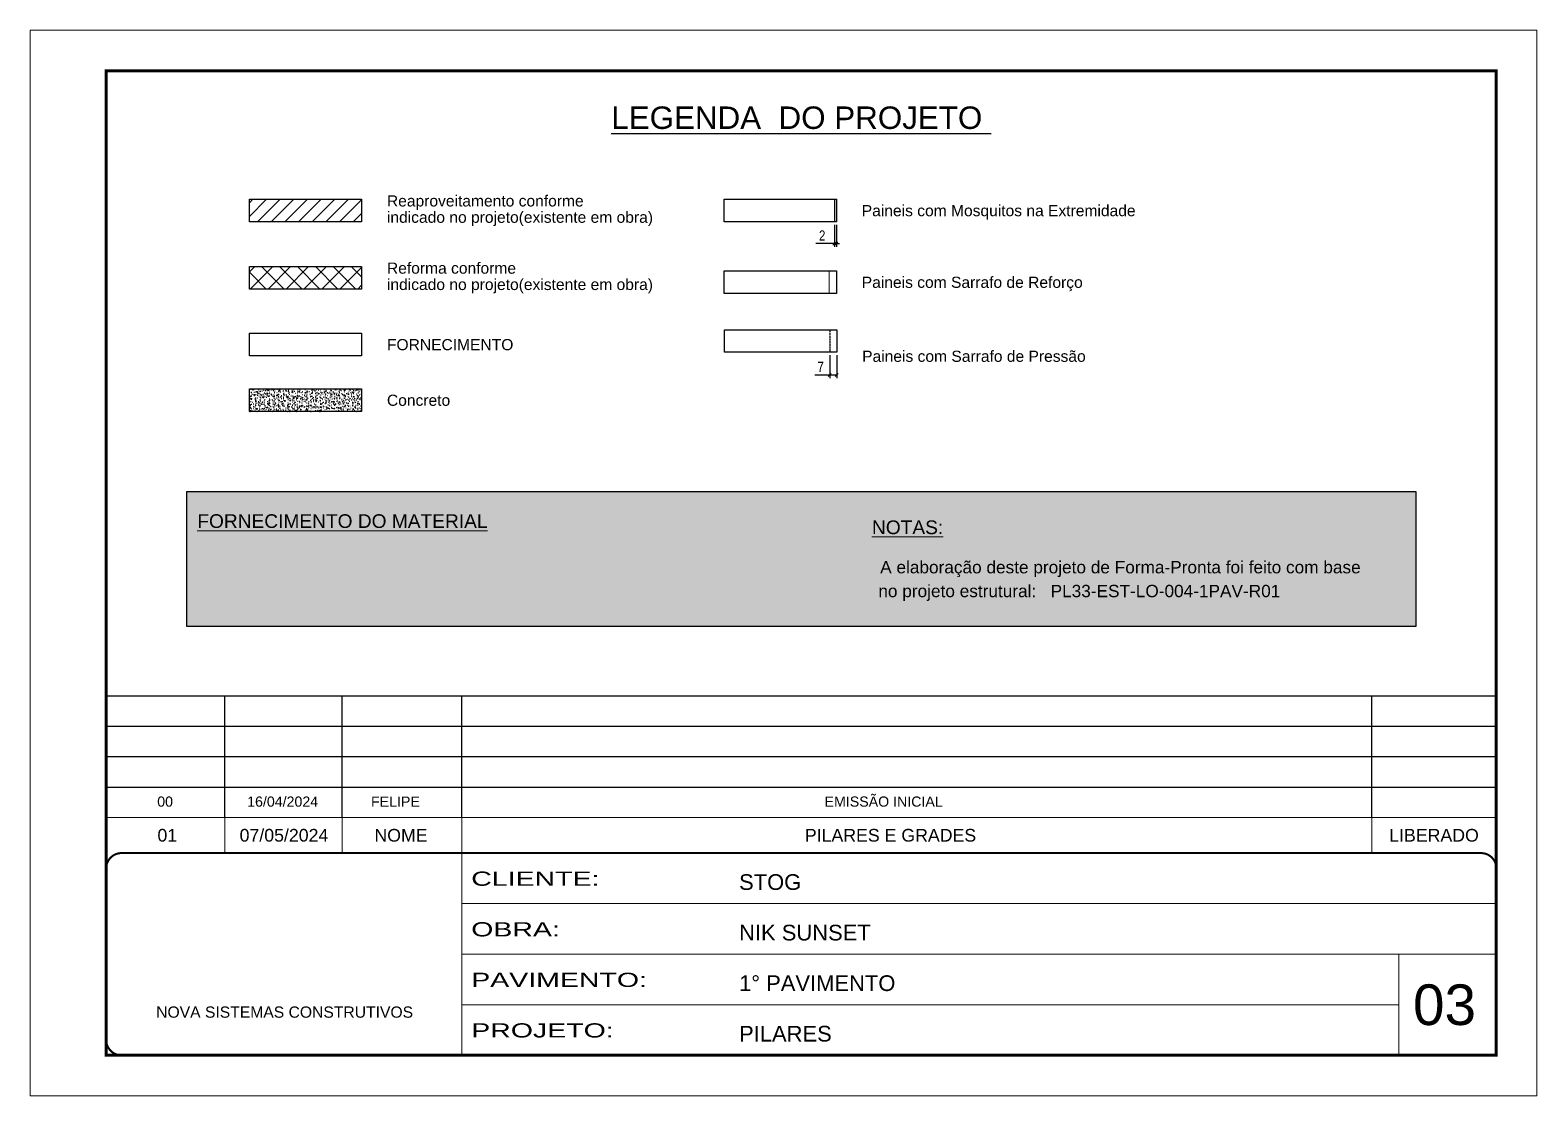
# Model space of a CAD drawing. Header units: millimetres. Extents: x 787 to 8287, y -592 to 17063.
# Drawn here: x 4609 to 6094, y 10894 to 11944 of the extents above; entities that cross this region are included whole.
import ezdxf
from ezdxf.enums import TextEntityAlignment as Align

# ---------------------------------------------------------------- set-up
doc = ezdxf.new("R2010")
doc.units = ezdxf.units.MM
for name, pattern in [('CONTINUO', [0]), ('DASHED', [0.75, 0.5, -0.25]), ('HIDDEN', [0.375, 0.25, -0.125])]:
    doc.linetypes.add(name, pattern=pattern)
for name, color, linetype, lineweight in [('CARIMBO', 255, 'Continuous', 9), ('Demarcação 2', 254, 'Continuous', 9), ('Folhas', 255, 'Continuous', 9), ('Hachura', 251, 'Continuous', 9), ('SARRAFO DE PRESSAO', 251, 'DASHED', 9)]:
    doc.layers.add(name, color=color, linetype=linetype, lineweight=lineweight)
for name, color, linetype in [('COTA', 241, 'Continuous'), ('cotas', 4, 'Continuous'), ('Painéis', 200, 'Continuous'), ('SARR_2.2x7', 40, 'Continuous')]:
    doc.layers.add(name, color=color, linetype=linetype)
doc.styles.add('ARIAL', font='arial.ttf')
doc.styles.add('COTA TECNICA-50', font='techl___.ttf', dxfattribs={"height": 10})
doc.styles.add('Tecnologia', font='')
doc.styles.get('Tecnologia').set_extended_font_data('Forgotten Futurist')
doc.dimstyles.new('COTA PAINEL-50', dxfattribs={"dimtxt": 10, "dimasz": 3, "dimexe": 3, "dimexo": 3, "dimgap": 3, "dimtad": 1, "dimdec": 1, "dimzin": 12, "dimdsep": 46, "dimtxsty": 'COTA TECNICA-50', "dimblk1": 'OBLIQUE', "dimblk2": 'OBLIQUE', "dimsah": 1, "dimcen": 0.9, "dimclrd": 4, "dimclre": 4, "dimclrt": 240, "dimadec": 1, "dimazin": 3, "dimtfac": 1, "dimtdec": 1, "dimtmove": 0, "dimatfit": 3, "dimfxl": 0, "dimtolj": 1, "dimtzin": 12, "dimarcsym": 0})

# ---------------------------------------------------------------- blocks, each defined once
blk = doc.blocks.new('_Oblique')
at = {"color": 0, "linetype": 'ByBlock', "lineweight": -2}
blk.add_line((-0.5, -0.5), (0.5, 0.5), dxfattribs=at)
blk = doc.blocks.new('*D440')
at = {"layer": 'cotas', "color": 4, "lineweight": -2}
for p, q in [((5401.6, 11752.2), (5401.6, 11730.8)), ((5403.6, 11752.2), (5403.6, 11730.8)), ((5401.6, 11733.8), (5383.5, 11733.8)), ((5403.6, 11733.8), (5401.6, 11733.8)), ((5403.6, 11733.8), (5406.6, 11733.8))]:
    blk.add_line(p, q, dxfattribs=at)
at = {"layer": 'Defpoints', "color": 0}
for p in [(5401.6, 11755.2), (5403.6, 11755.2), (5401.6, 11733.8)]:
    blk.add_point(p, dxfattribs=at)
at = {"layer": 'cotas', "color": 4, "lineweight": -2, "xscale": 3, "yscale": 3, "zscale": 3}
blk.add_blockref('_Oblique', (5401.6, 11733.8), dxfattribs=at)
at = {"layer": 'cotas', "color": 4, "lineweight": -2, "xscale": 3, "yscale": 3, "zscale": 3, "rotation": 180}
blk.add_blockref('_Oblique', (5403.6, 11733.8), dxfattribs=at)
at = {"layer": 'cotas', "color": 240, "insert": (5389.6, 11741.8), "char_height": 10, "attachment_point": 5, "style": 'COTA TECNICA-50'}
blk.add_mtext('\\A1;2', dxfattribs=at)
blk = doc.blocks.new('*D441')
at = {"layer": 'cotas', "color": 4, "lineweight": -2}
for p, q in [((5397, 11623.8), (5397, 11601.3)), ((5404, 11623.8), (5404, 11601.3)), ((5397, 11604.3), (5382.3, 11604.3)), ((5404, 11604.3), (5397, 11604.3))]:
    blk.add_line(p, q, dxfattribs=at)
at = {"layer": 'Defpoints', "color": 0}
for p in [(5397, 11626.8), (5404, 11626.8), (5397, 11604.3)]:
    blk.add_point(p, dxfattribs=at)
at = {"layer": 'cotas', "color": 4, "lineweight": -2, "xscale": 3, "yscale": 3, "zscale": 3, "rotation": 180}
blk.add_blockref('_Oblique', (5397, 11604.3), dxfattribs=at)
at = {"layer": 'cotas', "color": 4, "lineweight": -2, "xscale": 3, "yscale": 3, "zscale": 3}
blk.add_blockref('_Oblique', (5404, 11604.3), dxfattribs=at)
at = {"layer": 'cotas', "color": 240, "insert": (5388.1, 11612.4), "char_height": 10, "attachment_point": 5, "style": 'COTA TECNICA-50'}
blk.add_mtext('\\A1;7', dxfattribs=at)
blk = doc.blocks.new('9999999999')
at = {"color": 30, "linetype": 'CONTINUO'}
for p, q in [((98564.6, 34230.2), (98564.6, 34429.4)), ((98564.6, 34379.6), (99584, 34379.6)), ((98564.6, 34329.8), (99488, 34329.8)), ((99584, 34329.8), (99488, 34329.8)), ((99488, 34329.8), (99488, 34230.2)), ((98564.6, 34280), (99488, 34280))]:
    blk.add_line(p, q, dxfattribs=at)
at = {"color": 30, "linetype": 'CONTINUO', "const_width": 2}
blk.add_lwpolyline([(99584, 34230.2), (99584, 34414.4, 0.414214), (99569, 34429.4), (98229, 34429.4, 0.414214), (98214, 34414.4), (98214, 34245.2, 0.414214), (98229, 34230.2), (99584, 34230.2)], format="xyb", dxfattribs=at)
at = {"layer": 'Folhas'}
blk.add_lwpolyline([(98139, 34190.2), (99624, 34190.2), (99624, 35240.2), (98139, 35240.2)], close=True, dxfattribs=at)
at = {"layer": 'Folhas', "color": 30, "const_width": 3}
blk.add_lwpolyline([(98214, 34230.2), (99584, 34230.2), (99584, 35200.2), (98214, 35200.2)], close=True, dxfattribs=at)
at = {"color": 7, "linetype": 'Continuous', "ltscale": 5, "style": 'ARIAL'}
for s, height, p in [('STOG', 15.48, (98837.7, 34393.1)), ('NIK SUNSET', 15.48, (98837.7, 34343.3)), ('1° PAVIMENTO', 15.483, (98837.7, 34293.5)), ('NOVA SISTEMAS CONSTRUTIVOS', 11.059, (98263.2, 34267.2)), ('PILARES', 15.48, (98837.7, 34243.7))]:
    blk.add_text(s, height=height, dxfattribs=at).set_placement(p)
at = {"layer": 'Folhas', "color": 7, "style": 'Tecnologia', "width": 1.5}
for s, p in [('CLIENTE:', (98573.7, 34397.2)), ('OBRA:', (98573.7, 34347.3)), ('PAVIMENTO:', (98573.7, 34297.5)), ('PROJETO:', (98573.7, 34247.7))]:
    blk.add_text(s, height=14, dxfattribs=at).set_placement(p)

msp = doc.modelspace()

# ---------------------------------------------------------------- hatches: boundary and pattern name
at = {"layer": 'COTA', "linetype": 'ByBlock'}
h = msp.add_hatch(dxfattribs=at)
h.set_pattern_fill('AR-CONC', color=256, scale=0.9, style=0)
h.set_pattern_definition([(50, (-93529.982, -23296.0626), (6.45534164, -0.56476921), [0.675, -7.425]), (355, (-93529.982, -23296.0626), (-1.248762, 6.7697292), [0.54, -5.94]), (100.4514445, (-93529.444, -23296.1096), (5.20657962, 6.20495992), [0.57366173, -6.310279]), (46.1842, (-93529.982, -23294.2626), (9.605172, -1.4896735), [1.0125, -11.1375]), (96.635635, (-93529.182, -23294.387), (8.4119575, 8.7670674), [0.8604931, -9.4654238]), (351.184164, (-93529.982, -23294.263), (8.4119575, 8.7670674), [0.81, -8.91]), (21, (-93529.082, -23294.7126), (5.37216347, -3.62357002), [0.675, -7.425]), (326, (-93529.082, -23294.7126), (2.189838, 6.5263504), [0.54, -5.94]), (71.451445, (-93528.6344, -23295.0145), (7.5620014, 2.90278038), [0.5736617, -6.310279]), (37.5, (-93529.982, -23296.0626), (0.1094387, 2.996044684), [0, -5.868, 0, -6.03, 0, -5.9625]), (7.5, (-93529.982, -23296.0626), (2.36762584, 3.54970541), [0, -3.438, 0, -5.733, 0, -2.2725]), (327.5, (-93531.989, -23296.0626), (4.804401926, -0.202993846), [0, -2.25, 0, -7.02, 0, -9.315]), (317.5, (-93532.889, -23296.0626), (5.24867552, 0.90094484), [0, -2.925, 0, -4.662, 0, -6.615])])
h.paths.add_polyline_path([(4935.66, 11568.37), (4935.66, 11590.62), (4825.09, 11590.62), (4825.09, 11568.37)])
at = {"layer": 'Demarcação 2'}
h = msp.add_hatch(color=8, dxfattribs=at)
h.paths.add_polyline_path([(5974.68, 11489.55), (4763.42, 11489.55), (4763.42, 11356.54), (5974.68, 11356.54)])
h.paths.add_polyline_path([(5611.62, 11382.11), (5844.32, 11382.11), (5844.32, 11400.98), (5611.62, 11400.98)], flags=24)
h.paths.add_polyline_path([(5431.6, 11377.97), (5604.58, 11377.97), (5604.58, 11401.55), (5431.6, 11401.55)], flags=24)
h.paths.add_polyline_path([(5433.37, 11401.4), (5924.4, 11401.4), (5924.4, 11425.29), (5433.37, 11425.29)], flags=24)
h.paths.add_polyline_path([(5435.22, 11443.84), (5512.41, 11443.84), (5512.41, 11464.79), (5435.22, 11464.79)], flags=24)
h.paths.add_polyline_path([(4770.28, 11449.96), (5063.31, 11449.96), (5063.31, 11470.91), (4770.28, 11470.91)], flags=24)
at = {"layer": 'Hachura', "linetype": 'ByBlock'}
h = msp.add_hatch(dxfattribs=at)
h.set_pattern_fill('ANSI31', color=256, scale=3)
h.set_pattern_definition([(45, (-127595.504, -23296.063), (-6.7351921, 6.7351921), [])])
h.paths.add_polyline_path([(4935.66, 11777.46), (4825.09, 11777.46), (4825.09, 11755.21), (4935.66, 11755.21)])
h = msp.add_hatch(dxfattribs=at)
h.set_pattern_fill('ANSI37', color=256, scale=100)
h.set_pattern_definition([(45, (-112325.032, -23296.063), (-8.8388348, 8.8388348), []), (135, (-112325.032, -23296.063), (-8.8388348, -8.8388348), [])])
h.paths.add_polyline_path([(4935.66, 11711.23), (4825.09, 11711.23), (4825.09, 11688.98), (4935.66, 11688.98)])

# ---------------------------------------------------------------- linework, layer by layer
at = {"color": 30}
for p, q in [((4684, 11288.39), (6054, 11288.39)), ((4800.76, 11168.39), (4800.76, 11288.39)), ((4916.42, 11168.39), (4916.42, 11288.39)), ((5034.58, 11168.39), (5034.58, 11288.39)), ((5931.34, 11168.39), (5931.34, 11288.39)), ((4684, 11258.39), (6054, 11258.39)), ((4684, 11228.39), (6054, 11228.39)), ((4684, 11198.39), (6054, 11198.39))]:
    msp.add_line(p, q, dxfattribs=at)
msp.add_lwpolyline([(4763.42, 11489.55), (5974.68, 11489.55), (5974.68, 11356.54), (4763.42, 11356.54)], close=True, dxfattribs=at)
at = {"color": 30, "const_width": 1}
for points in [[(4684, 11168.39), (6054, 11168.39)], [(4800.76, 11168.39), (4800.76, 11133.39)], [(4916.42, 11168.39), (4916.42, 11133.39)], [(5034.58, 11168.39), (5034.58, 11133.39)], [(5931.34, 11168.39), (5931.34, 11133.39)]]:
    msp.add_lwpolyline(points, dxfattribs=at)
at = {"layer": 'COTA', "linetype": 'ByBlock'}
msp.add_lwpolyline([(4825.09, 11590.62), (4935.66, 11590.62), (4935.66, 11568.37), (4825.09, 11568.37)], close=True, dxfattribs=at)
at = {"layer": 'Painéis'}
msp.add_line((5401.63, 11777.46), (5401.63, 11755.21), dxfattribs=at)
for points in [[(4825.09, 11777.46), (4935.66, 11777.46), (4935.66, 11755.21), (4825.09, 11755.21)], [(5293.06, 11777.46), (5403.63, 11777.46), (5403.63, 11755.21), (5293.06, 11755.21)], [(4825.09, 11711.23), (4935.66, 11711.23), (4935.66, 11688.98), (4825.09, 11688.98)], [(5293.06, 11706.86), (5403.63, 11706.86), (5403.63, 11684.61), (5293.06, 11684.61)], [(4825.09, 11645.43), (4935.66, 11645.43), (4935.66, 11623.17), (4825.09, 11623.17)], [(5293.43, 11649.03), (5404, 11649.03), (5404, 11626.78), (5293.43, 11626.78)]]:
    msp.add_lwpolyline(points, close=True, dxfattribs=at)
at = {"layer": 'SARR_2.2x7', "linetype": 'HIDDEN'}
msp.add_line((5397, 11649.03), (5397, 11626.78), dxfattribs=at)
at = {"layer": 'SARRAFO DE PRESSAO'}
for p, q in [((5396.63, 11706.86), (5400.13, 11706.86)), ((5396.63, 11706.86), (5396.63, 11684.61)), ((5403.63, 11706.86), (5400.13, 11706.86)), ((5403.63, 11706.86), (5403.63, 11684.61)), ((5396.63, 11684.61), (5400.13, 11684.61)), ((5403.63, 11684.61), (5400.13, 11684.61))]:
    msp.add_line(p, q, dxfattribs=at)

# ---------------------------------------------------------------- block references
at = {"layer": 'SARRAFO DE PRESSAO', "color": 6, "linetype": 'ByBlock'}
msp.add_blockref('9999999999', (-93529.98, -23296.06), dxfattribs=at)

# ---------------------------------------------------------------- texts
at = {"color": 0, "linetype": 'Continuous', "ltscale": 5, "style": 'ARIAL'}
msp.add_text('%%ULEGENDA  DO PROJETO ', height=22.1184, dxfattribs=at).set_placement((5368.91, 11846.82), align=Align.CENTER)
at = {"style": 'ARIAL'}
for s, p in [('01', (4744.18, 11150.89)), ('07/05/2024', (4859.16, 11150.89)), ('NOME', (4974.51, 11150.89)), ('PILARES E GRADES', (5456.96, 11150.89)), ('LIBERADO', (5992.64, 11150.89))]:
    msp.add_text(s, height=12.5, dxfattribs=at).set_placement(p, align=Align.MIDDLE_CENTER)
at = {"layer": 'CARIMBO', "style": 'ARIAL'}
for s, p in [('Reaproveitamento conforme ', (4960.66, 11775.92)), ('indicado no projeto(existente em obra)', (4960.66, 11759.83)), ('Paineis com Mosquitos na Extremidade', (5428.63, 11766.34)), ('Reforma conforme ', (4960.66, 11709.68)), ('Paineis com Sarrafo de Reforço', (5428.63, 11695.74)), ('indicado no projeto(existente em obra)', (4960.66, 11693.59)), ('FORNECIMENTO', (4960.66, 11634.3)), ('Paineis com Sarrafo de Pressão', (5429, 11622.85)), ('Concreto', (4960.66, 11579.5))]:
    msp.add_text(s, height=11, dxfattribs=at).set_placement(p, align=Align.MIDDLE_LEFT)
at = {"layer": 'CARIMBO', "color": 5, "style": 'ARIAL'}
for s, height, p in [('%%UFORNECIMENTO DO MATERIAL', 13.5, (4773.77, 11453.68)), ('%%UNOTAS:', 13.5, (5438.71, 11447.56)), ('  A elaboração deste projeto de Forma-Pronta foi feito com base', 12.15, (5437.35, 11408.95)), ('  no projeto estrutural:', 12.15, (5435.53, 11385.47))]:
    msp.add_text(s, height=height, dxfattribs=at).set_placement(p)
at = {"layer": 'CARIMBO', "color": 1, "style": 'ARIAL'}
msp.add_text('PL33-EST-LO-004-1PAV-R01', height=12.15, dxfattribs=at).set_placement((5614.76, 11385.47))
at = {"layer": 'CARIMBO', "style": 'ARIAL'}
for s, p in [('00', (4734.26, 11179.07)), ('16/04/2024', (4822.91, 11179.07)), ('FELIPE', (4944.95, 11179.07)), ('EMISSÃO INICIAL', (5392, 11179.07))]:
    msp.add_text(s, height=10, dxfattribs=at).set_placement(p)
at = {"layer": 'CARIMBO', "color": 7, "style": 'ARIAL'}
msp.add_text('03', height=40, dxfattribs=at).set_placement((5971.91, 10963.94))

# ---------------------------------------------------------------- dimensions: what is measured, and where the dimension line sits
at = {"layer": 'cotas'}
for base, p1, p2, picture, middle in [((5401.63, 11733.79), (5403.63, 11755.21), (5401.63, 11755.21), '*D440', (5389.58, 11741.79)), ((5397, 11604.3), (5404, 11626.78), (5397, 11626.78), '*D441', (5388.13, 11612.37))]:
    dim = msp.add_linear_dim(base=base, p1=p1, p2=p2, dimstyle='COTA PAINEL-50', dxfattribs=at)
    dim.commit()
    dim.dimension.update_dxf_attribs({"geometry": picture, "text_midpoint": middle})

doc.saveas('drawing.dxf')
